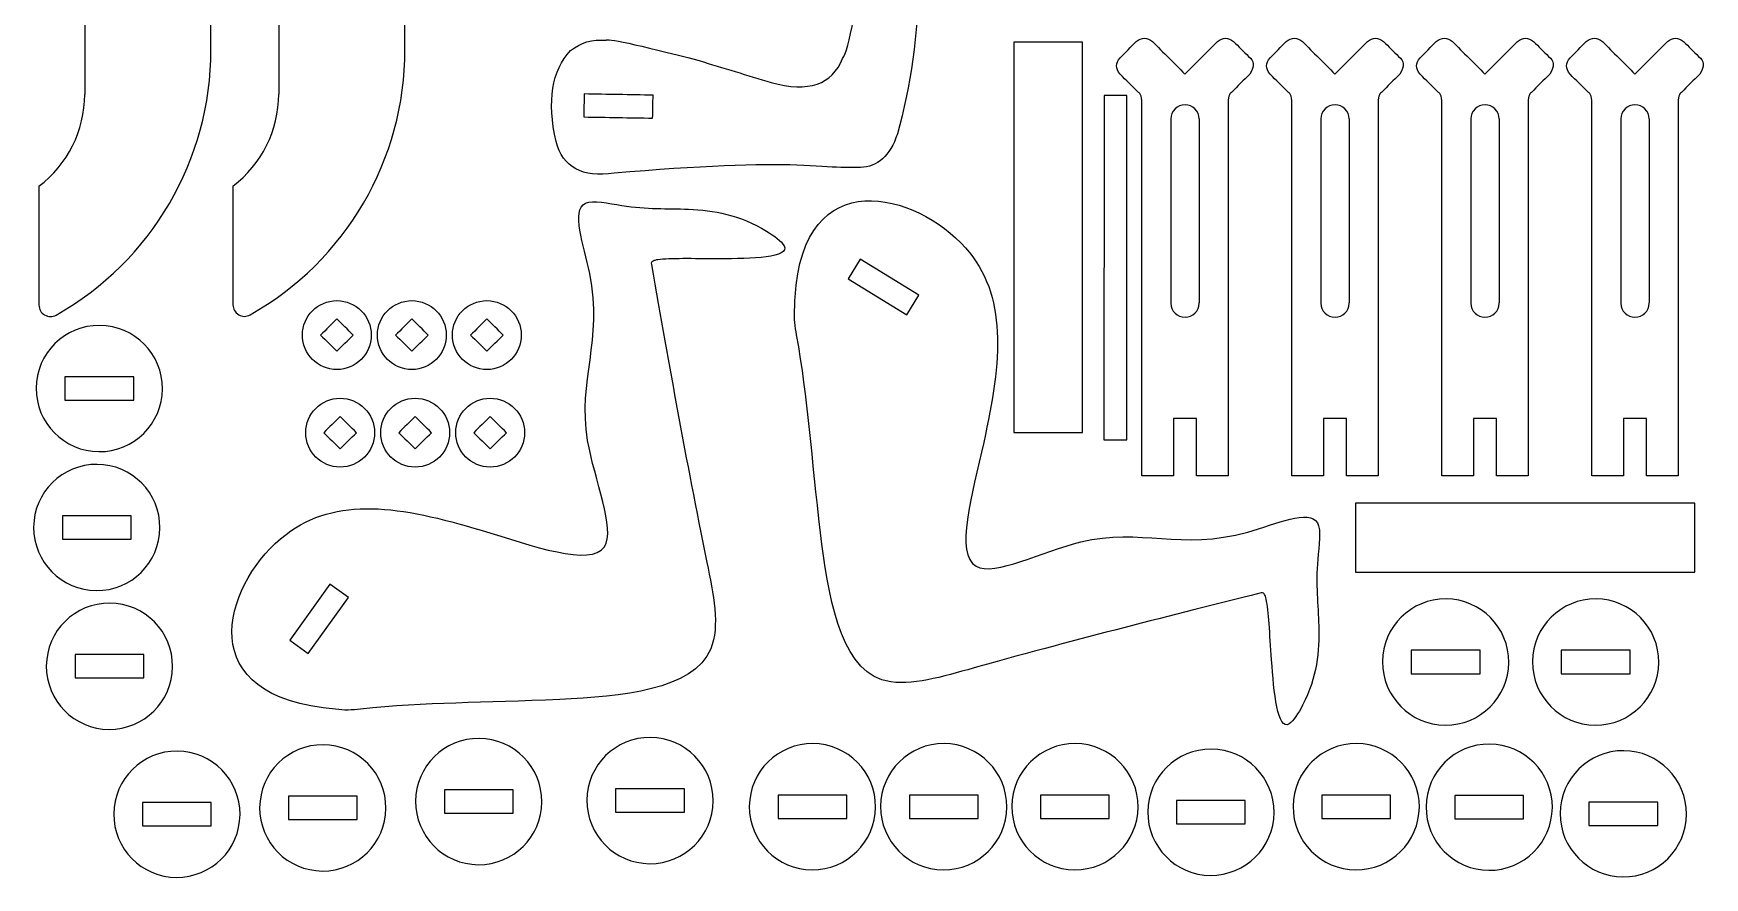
# Model space of a CAD drawing. Extents: x -114 to 347, y -110 to 199.
# Drawn here: x 120.6 to 347, y -110.1 to 4.3 of the extents above; entities that cross this region are included whole.
import ezdxf

# ---------------------------------------------------------------- set-up
doc = ezdxf.new("R2010")
doc.units = 0
doc.header["$MEASUREMENT"] = 0
doc.layers.get('0').update_dxf_attribs({"linetype": 'CONTINUOUS'})

msp = doc.modelspace()

# ---------------------------------------------------------------- linework, layer by layer
at = {"color": 1}
for points in [[(124.9193, -45.4429), (134.2305, -45.4429), (134.2305, -42.2751), (124.9193, -42.2751), (124.9193, -45.4429)], [(124.5756, -64.2719), (133.8868, -64.2719), (133.8868, -61.1041), (124.5756, -61.1041), (124.5756, -64.2719)], [(299.7381, -68.7399), (345.7381, -68.7399), (345.7381, -59.4093), (299.7381, -59.4093), (299.7381, -68.7399)], [(126.2941, -83.0763), (135.6053, -83.0763), (135.6053, -79.9085), (126.2941, -79.9085), (126.2941, -83.0763)], [(307.3066, -82.5024), (316.6178, -82.5024), (316.6178, -79.3346), (307.3066, -79.3346), (307.3066, -82.5024)], [(327.6266, -82.5024), (336.9378, -82.5024), (336.9378, -79.3346), (327.6266, -79.3346), (327.6266, -82.5024)], [(155.1928, -102.2686), (164.504, -102.2686), (164.504, -99.1008), (155.1928, -99.1008), (155.1928, -102.2686)], [(176.3191, -101.4092), (185.6303, -101.4092), (185.6303, -98.2414), (176.3191, -98.2414), (176.3191, -101.4092)], [(199.5229, -101.2743), (208.8341, -101.2743), (208.8341, -98.1065), (199.5229, -98.1065), (199.5229, -101.2743)], [(221.5265, -102.1058), (230.8377, -102.1058), (230.8377, -98.938), (221.5265, -98.938), (221.5265, -102.1058)], [(239.3091, -102.1058), (248.6203, -102.1058), (248.6203, -98.938), (239.3091, -98.938), (239.3091, -102.1058)], [(257.0891, -102.1058), (266.4003, -102.1058), (266.4003, -98.938), (257.0891, -98.938), (257.0891, -102.1058)], [(295.1891, -102.1058), (304.5003, -102.1058), (304.5003, -98.938), (295.1891, -98.938), (295.1891, -102.1058)], [(313.2069, -102.1708), (322.5181, -102.1708), (322.5181, -99.003), (313.2069, -99.003), (313.2069, -102.1708)], [(135.4266, -103.128), (144.7378, -103.128), (144.7378, -99.9602), (135.4266, -99.9602), (135.4266, -103.128)], [(275.5088, -102.8582), (284.82, -102.8582), (284.82, -99.6904), (275.5088, -99.6904), (275.5088, -102.8582)], [(331.3758, -103.0673), (340.687, -103.0673), (340.687, -99.8995), (331.3758, -99.8995), (331.3758, -103.0673)]]:
    msp.add_lwpolyline(points, close=True, dxfattribs=at)
for points in [[(127.4129, 167.0539), (127.4129, 167.0539), (127.5915, -4.0087), (127.5915, -4.0087)], [(153.6975, 167.0813), (153.6975, 167.0813), (153.876, -3.9813), (153.876, -3.9813)], [(144.6915, 2.0347), (144.6915, 2.0347), (144.6791, 13.8929), (144.6791, 13.8929)], [(170.976, 2.0622), (170.976, 2.0622), (170.9636, 13.9204), (170.9636, 13.9204)], [(123.7197, -33.9068), (136.6899, -26.5945), (144.707, -12.8547), (144.6915, 2.0347)], [(150.0042, -33.8793), (162.9743, -26.5671), (170.9916, -12.8272), (170.976, 2.0622)], [(121.384, -16.4562), (125.2969, -13.5152), (127.5966, -8.9035), (127.5915, -4.0087)], [(147.6686, -16.4287), (151.5814, -13.4877), (153.8812, -8.8761), (153.876, -3.9813)], [(121.384, -16.4562), (121.384, -16.4562), (121.4008, -32.5537), (121.4008, -32.5537)], [(147.6686, -16.4287), (147.6686, -16.4287), (147.6854, -32.5263), (147.6854, -32.5263)]]:
    msp.add_open_spline(points, degree=3, dxfattribs=at)
for points, knots in [([(220.6079, -2.4104), (217.3477, -1.416), (214.0875, -0.4216), (210.8272, 0.5729), (210.8272, 0.5729), (202.3159, 2.777), (198.1216, 3.6928), (198.2443, 3.32), (198.2443, 3.32), (196.3622, 3.4862), (194.7561, 3.0273), (193.4261, 1.9428), (193.4261, 1.9428), (190.8655, -0.7639), (190.2096, -4.8811), (191.4586, -10.409), (191.4586, -10.409), (192.3788, -13.8908), (195.0025, -15.3162), (199.3298, -14.685), (199.3298, -14.685), (210.9356, -13.7115), (219.1857, -13.3534), (224.08, -13.6106), (224.08, -13.6106), (229.1348, -13.8944), (231.9986, -13.9904), (232.6715, -13.8986), (232.6715, -13.8986), (234.9994, -13.8707), (236.6758, -12.3572), (237.7005, -9.3583), (237.7005, -9.3583), (239.4736, -2.9023), (240.4673, 4.1354), (240.6816, 11.7548), (240.6816, 11.7548), (241.2446, 20.7568), (242.2268, 28.3554), (243.6283, 34.55), (243.6283, 34.55), (244.146, 36.5714), (244.6315, 37.4274), (245.0845, 37.1176), (245.0845, 37.1176), (245.5296, 37.0751), (245.953, 37.5961), (246.3545, 38.6807), (246.3545, 38.6807), (247.0698, 40.6844), (247.7851, 42.6881), (248.5004, 44.6919), (248.5004, 44.6919), (248.7411, 46.0895), (247.9391, 46.9263), (246.0941, 47.2021), (246.0941, 47.2021), (245.3968, 45.2494), (244.6997, 43.2966), (244.0026, 41.3437), (244.0026, 41.3437), (243.0263, 41.6923), (242.0498, 42.0409), (241.0735, 42.3895), (241.0735, 42.3895), (241.7705, 44.3422), (242.4677, 46.2951), (243.1648, 48.2478), (243.1648, 48.2478), (240.84, 49.1794), (239.6272, 48.8659), (239.5266, 47.3072), (239.5266, 47.3072), (238.8629, 45.4481), (238.1992, 43.5889), (237.5354, 41.7297), (237.5354, 41.7297), (237.1866, 40.7079), (237.2029, 40.0547), (237.5845, 39.7703), (237.5845, 39.7703), (237.9657, 39.4648), (237.9843, 38.8211), (237.6399, 37.8393), (237.6399, 37.8393), (235.4757, 31.2465), (234.0666, 24.9562), (233.4126, 18.9685), (233.4126, 18.9685), (232.2404, 8.0929), (231.1857, 2.0581), (230.2485, 0.8641), (230.2485, 0.8641), (228.8723, -2.6894), (225.6588, -3.7809), (220.6079, -2.4104)], [0, 0, 0, 0, 0.04166667, 0.04166667, 0.04166667, 0.04166667, 0.08333333, 0.08333333, 0.08333333, 0.08333333, 0.125, 0.125, 0.125, 0.125, 0.16666667, 0.16666667, 0.16666667, 0.16666667, 0.20833333, 0.20833333, 0.20833333, 0.20833333, 0.25, 0.25, 0.25, 0.25, 0.29166667, 0.29166667, 0.29166667, 0.29166667, 0.33333333, 0.33333333, 0.33333333, 0.33333333, 0.375, 0.375, 0.375, 0.375, 0.41666667, 0.41666667, 0.41666667, 0.41666667, 0.45833333, 0.45833333, 0.45833333, 0.45833333, 0.5, 0.5, 0.5, 0.5, 0.54166667, 0.54166667, 0.54166667, 0.54166667, 0.58333333, 0.58333333, 0.58333333, 0.58333333, 0.625, 0.625, 0.625, 0.625, 0.66666667, 0.66666667, 0.66666667, 0.66666667, 0.70833333, 0.70833333, 0.70833333, 0.70833333, 0.75, 0.75, 0.75, 0.75, 0.79166667, 0.79166667, 0.79166667, 0.79166667, 0.83333333, 0.83333333, 0.83333333, 0.83333333, 0.875, 0.875, 0.875, 0.875, 0.91666667, 0.91666667, 0.91666667, 0.91666667, 0.95833333, 0.95833333, 0.95833333, 0.95833333, 1, 1, 1, 1]), ([(262.7886, 3.0643), (262.7886, 3.0643), (262.7791, -49.8095), (262.7791, -49.8095), (262.7791, -49.8095), (262.7791, -49.8095), (253.4484, -49.8078), (253.4484, -49.8078), (253.4484, -49.8078), (253.4484, -49.8078), (253.4579, 3.066), (253.4579, 3.066), (253.4579, 3.066), (253.4579, 3.066), (262.7886, 3.0643), (262.7886, 3.0643)], [0, 0, 0, 0, 0.25, 0.25, 0.25, 0.25, 0.5, 0.5, 0.5, 0.5, 0.75, 0.75, 0.75, 0.75, 1, 1, 1, 1]), ([(270.8153, -55.6782), (272.2408, -55.6782), (273.6663, -55.6782), (275.0919, -55.6782), (275.0919, -55.6782), (275.0919, -53.0864), (275.0919, -50.4946), (275.0919, -47.9027), (275.0919, -47.9027), (276.1286, -47.9027), (277.1653, -47.9027), (278.2021, -47.9027), (278.2021, -47.9027), (278.2021, -50.4945), (278.2021, -53.0863), (278.2021, -55.6782), (278.2021, -55.6782), (279.6276, -55.6782), (281.0531, -55.6782), (282.4787, -55.6782), (282.4787, -55.6782), (282.4787, -38.9333), (282.4787, -22.1883), (282.4787, -5.4433), (282.4787, -5.4433), (282.4846, -4.4319), (282.6364, -3.8704), (282.9342, -3.7591), (282.9342, -3.7591), (283.7708, -2.9225), (284.6074, -2.0859), (285.4441, -1.2492), (285.4441, -1.2492), (286.0789, -0.2121), (286.0194, 0.5806), (285.2655, 1.1287), (285.2655, 1.1287), (284.592, 1.8022), (283.9184, 2.4758), (283.2448, 3.1494), (283.2448, 3.1494), (282.5118, 3.7566), (281.7786, 3.7567), (281.0455, 3.1494), (281.0455, 3.1494), (279.5794, 1.6832), (278.1132, 0.217), (276.647, -1.2492), (276.647, -1.2492), (275.1809, 0.217), (273.7147, 1.6832), (272.2485, 3.1494), (272.2485, 3.1494), (271.5154, 3.7566), (270.7822, 3.7567), (270.0492, 3.1494), (270.0492, 3.1494), (269.3162, 2.4163), (268.5831, 1.6832), (267.85, 0.9501), (267.85, 0.9501), (267.2427, 0.2171), (267.2426, -0.516), (267.85, -1.2492), (267.85, -1.2492), (268.6866, -2.0858), (269.5232, -2.9224), (270.3598, -3.7591), (270.3598, -3.7591), (270.6575, -3.8137), (270.8093, -4.4318), (270.8153, -5.6133), (270.8153, -5.6133), (270.8153, -22.3016), (270.8153, -38.9899), (270.8153, -55.6782)], [0, 0, 0, 0, 0.05263158, 0.05263158, 0.05263158, 0.05263158, 0.10526316, 0.10526316, 0.10526316, 0.10526316, 0.15789474, 0.15789474, 0.15789474, 0.15789474, 0.21052632, 0.21052632, 0.21052632, 0.21052632, 0.26315789, 0.26315789, 0.26315789, 0.26315789, 0.31578947, 0.31578947, 0.31578947, 0.31578947, 0.36842105, 0.36842105, 0.36842105, 0.36842105, 0.42105263, 0.42105263, 0.42105263, 0.42105263, 0.47368421, 0.47368421, 0.47368421, 0.47368421, 0.52631579, 0.52631579, 0.52631579, 0.52631579, 0.57894737, 0.57894737, 0.57894737, 0.57894737, 0.63157895, 0.63157895, 0.63157895, 0.63157895, 0.68421053, 0.68421053, 0.68421053, 0.68421053, 0.73684211, 0.73684211, 0.73684211, 0.73684211, 0.78947368, 0.78947368, 0.78947368, 0.78947368, 0.84210526, 0.84210526, 0.84210526, 0.84210526, 0.89473684, 0.89473684, 0.89473684, 0.89473684, 0.94736842, 0.94736842, 0.94736842, 0.94736842, 1, 1, 1, 1]), ([(291.1353, -55.6782), (292.5608, -55.6782), (293.9863, -55.6782), (295.4119, -55.6782), (295.4119, -55.6782), (295.4119, -53.0864), (295.4119, -50.4946), (295.4119, -47.9027), (295.4119, -47.9027), (296.4486, -47.9027), (297.4853, -47.9027), (298.5221, -47.9027), (298.5221, -47.9027), (298.5221, -50.4945), (298.5221, -53.0863), (298.5221, -55.6782), (298.5221, -55.6782), (299.9476, -55.6782), (301.3731, -55.6782), (302.7987, -55.6782), (302.7987, -55.6782), (302.7987, -38.9333), (302.7987, -22.1883), (302.7987, -5.4433), (302.7987, -5.4433), (302.8046, -4.4319), (302.9564, -3.8704), (303.2542, -3.7591), (303.2542, -3.7591), (304.0908, -2.9225), (304.9274, -2.0859), (305.7641, -1.2492), (305.7641, -1.2492), (306.3989, -0.2121), (306.3394, 0.5806), (305.5855, 1.1287), (305.5855, 1.1287), (304.912, 1.8022), (304.2384, 2.4758), (303.5648, 3.1494), (303.5648, 3.1494), (302.8318, 3.7566), (302.0986, 3.7567), (301.3655, 3.1494), (301.3655, 3.1494), (299.8994, 1.6832), (298.4332, 0.217), (296.967, -1.2492), (296.967, -1.2492), (295.5009, 0.217), (294.0347, 1.6832), (292.5685, 3.1494), (292.5685, 3.1494), (291.8354, 3.7566), (291.1022, 3.7567), (290.3692, 3.1494), (290.3692, 3.1494), (289.6362, 2.4163), (288.9031, 1.6832), (288.17, 0.9501), (288.17, 0.9501), (287.5627, 0.2171), (287.5626, -0.516), (288.17, -1.2492), (288.17, -1.2492), (289.0066, -2.0858), (289.8432, -2.9224), (290.6798, -3.7591), (290.6798, -3.7591), (290.9775, -3.8137), (291.1293, -4.4318), (291.1353, -5.6133), (291.1353, -5.6133), (291.1353, -22.3016), (291.1353, -38.9899), (291.1353, -55.6782)], [0, 0, 0, 0, 0.05263158, 0.05263158, 0.05263158, 0.05263158, 0.10526316, 0.10526316, 0.10526316, 0.10526316, 0.15789474, 0.15789474, 0.15789474, 0.15789474, 0.21052632, 0.21052632, 0.21052632, 0.21052632, 0.26315789, 0.26315789, 0.26315789, 0.26315789, 0.31578947, 0.31578947, 0.31578947, 0.31578947, 0.36842105, 0.36842105, 0.36842105, 0.36842105, 0.42105263, 0.42105263, 0.42105263, 0.42105263, 0.47368421, 0.47368421, 0.47368421, 0.47368421, 0.52631579, 0.52631579, 0.52631579, 0.52631579, 0.57894737, 0.57894737, 0.57894737, 0.57894737, 0.63157895, 0.63157895, 0.63157895, 0.63157895, 0.68421053, 0.68421053, 0.68421053, 0.68421053, 0.73684211, 0.73684211, 0.73684211, 0.73684211, 0.78947368, 0.78947368, 0.78947368, 0.78947368, 0.84210526, 0.84210526, 0.84210526, 0.84210526, 0.89473684, 0.89473684, 0.89473684, 0.89473684, 0.94736842, 0.94736842, 0.94736842, 0.94736842, 1, 1, 1, 1]), ([(311.4553, -55.6782), (312.8808, -55.6782), (314.3063, -55.6782), (315.7319, -55.6782), (315.7319, -55.6782), (315.7319, -53.0864), (315.7319, -50.4946), (315.7319, -47.9027), (315.7319, -47.9027), (316.7686, -47.9027), (317.8053, -47.9027), (318.8421, -47.9027), (318.8421, -47.9027), (318.8421, -50.4945), (318.8421, -53.0863), (318.8421, -55.6782), (318.8421, -55.6782), (320.2676, -55.6782), (321.6931, -55.6782), (323.1187, -55.6782), (323.1187, -55.6782), (323.1187, -38.9333), (323.1187, -22.1883), (323.1187, -5.4433), (323.1187, -5.4433), (323.1246, -4.4319), (323.2764, -3.8704), (323.5742, -3.7591), (323.5742, -3.7591), (324.4108, -2.9225), (325.2474, -2.0859), (326.0841, -1.2492), (326.0841, -1.2492), (326.7189, -0.2121), (326.6594, 0.5806), (325.9055, 1.1287), (325.9055, 1.1287), (325.232, 1.8022), (324.5584, 2.4758), (323.8848, 3.1494), (323.8848, 3.1494), (323.1518, 3.7566), (322.4186, 3.7567), (321.6855, 3.1494), (321.6855, 3.1494), (320.2194, 1.6832), (318.7532, 0.217), (317.287, -1.2492), (317.287, -1.2492), (315.8209, 0.217), (314.3547, 1.6832), (312.8885, 3.1494), (312.8885, 3.1494), (312.1554, 3.7566), (311.4222, 3.7567), (310.6892, 3.1494), (310.6892, 3.1494), (309.9562, 2.4163), (309.2231, 1.6832), (308.49, 0.9501), (308.49, 0.9501), (307.8827, 0.2171), (307.8826, -0.516), (308.49, -1.2492), (308.49, -1.2492), (309.3266, -2.0858), (310.1632, -2.9224), (310.9998, -3.7591), (310.9998, -3.7591), (311.2975, -3.8137), (311.4493, -4.4318), (311.4553, -5.6133), (311.4553, -5.6133), (311.4553, -22.3016), (311.4553, -38.9899), (311.4553, -55.6782)], [0, 0, 0, 0, 0.05263158, 0.05263158, 0.05263158, 0.05263158, 0.10526316, 0.10526316, 0.10526316, 0.10526316, 0.15789474, 0.15789474, 0.15789474, 0.15789474, 0.21052632, 0.21052632, 0.21052632, 0.21052632, 0.26315789, 0.26315789, 0.26315789, 0.26315789, 0.31578947, 0.31578947, 0.31578947, 0.31578947, 0.36842105, 0.36842105, 0.36842105, 0.36842105, 0.42105263, 0.42105263, 0.42105263, 0.42105263, 0.47368421, 0.47368421, 0.47368421, 0.47368421, 0.52631579, 0.52631579, 0.52631579, 0.52631579, 0.57894737, 0.57894737, 0.57894737, 0.57894737, 0.63157895, 0.63157895, 0.63157895, 0.63157895, 0.68421053, 0.68421053, 0.68421053, 0.68421053, 0.73684211, 0.73684211, 0.73684211, 0.73684211, 0.78947368, 0.78947368, 0.78947368, 0.78947368, 0.84210526, 0.84210526, 0.84210526, 0.84210526, 0.89473684, 0.89473684, 0.89473684, 0.89473684, 0.94736842, 0.94736842, 0.94736842, 0.94736842, 1, 1, 1, 1]), ([(331.7753, -55.6782), (333.2008, -55.6782), (334.6263, -55.6782), (336.0519, -55.6782), (336.0519, -55.6782), (336.0519, -53.0864), (336.0519, -50.4946), (336.0519, -47.9027), (336.0519, -47.9027), (337.0886, -47.9027), (338.1253, -47.9027), (339.1621, -47.9027), (339.1621, -47.9027), (339.1621, -50.4945), (339.1621, -53.0863), (339.1621, -55.6782), (339.1621, -55.6782), (340.5876, -55.6782), (342.0131, -55.6782), (343.4387, -55.6782), (343.4387, -55.6782), (343.4387, -38.9333), (343.4387, -22.1883), (343.4387, -5.4433), (343.4387, -5.4433), (343.4446, -4.4319), (343.5964, -3.8704), (343.8942, -3.7591), (343.8942, -3.7591), (344.7308, -2.9225), (345.5674, -2.0859), (346.4041, -1.2492), (346.4041, -1.2492), (347.0389, -0.2121), (346.9794, 0.5806), (346.2255, 1.1287), (346.2255, 1.1287), (345.552, 1.8022), (344.8784, 2.4758), (344.2048, 3.1494), (344.2048, 3.1494), (343.4718, 3.7566), (342.7386, 3.7567), (342.0055, 3.1494), (342.0055, 3.1494), (340.5394, 1.6832), (339.0732, 0.217), (337.607, -1.2492), (337.607, -1.2492), (336.1409, 0.217), (334.6747, 1.6832), (333.2085, 3.1494), (333.2085, 3.1494), (332.4754, 3.7566), (331.7422, 3.7567), (331.0092, 3.1494), (331.0092, 3.1494), (330.2762, 2.4163), (329.5431, 1.6832), (328.81, 0.9501), (328.81, 0.9501), (328.2027, 0.2171), (328.2026, -0.516), (328.81, -1.2492), (328.81, -1.2492), (329.6466, -2.0858), (330.4832, -2.9224), (331.3198, -3.7591), (331.3198, -3.7591), (331.6175, -3.8137), (331.7693, -4.4318), (331.7753, -5.6133), (331.7753, -5.6133), (331.7753, -22.3016), (331.7753, -38.9899), (331.7753, -55.6782)], [0, 0, 0, 0, 0.05263158, 0.05263158, 0.05263158, 0.05263158, 0.10526316, 0.10526316, 0.10526316, 0.10526316, 0.15789474, 0.15789474, 0.15789474, 0.15789474, 0.21052632, 0.21052632, 0.21052632, 0.21052632, 0.26315789, 0.26315789, 0.26315789, 0.26315789, 0.31578947, 0.31578947, 0.31578947, 0.31578947, 0.36842105, 0.36842105, 0.36842105, 0.36842105, 0.42105263, 0.42105263, 0.42105263, 0.42105263, 0.47368421, 0.47368421, 0.47368421, 0.47368421, 0.52631579, 0.52631579, 0.52631579, 0.52631579, 0.57894737, 0.57894737, 0.57894737, 0.57894737, 0.63157895, 0.63157895, 0.63157895, 0.63157895, 0.68421053, 0.68421053, 0.68421053, 0.68421053, 0.73684211, 0.73684211, 0.73684211, 0.73684211, 0.78947368, 0.78947368, 0.78947368, 0.78947368, 0.84210526, 0.84210526, 0.84210526, 0.84210526, 0.89473684, 0.89473684, 0.89473684, 0.89473684, 0.94736842, 0.94736842, 0.94736842, 0.94736842, 1, 1, 1, 1]), ([(195.2612, -3.9506), (198.3709, -4.0053), (201.4808, -4.06), (204.5906, -4.1147), (204.5906, -4.1147), (204.5722, -5.1513), (204.554, -6.1878), (204.5358, -7.2244), (204.5358, -7.2244), (201.426, -7.1697), (198.3163, -7.1151), (195.2065, -7.0604), (195.2065, -7.0604), (195.2247, -6.0238), (195.2429, -4.9872), (195.2612, -3.9506)], [0, 0, 0, 0, 0.25, 0.25, 0.25, 0.25, 0.5, 0.5, 0.5, 0.5, 0.75, 0.75, 0.75, 0.75, 1, 1, 1, 1]), ([(268.7841, -4.1711), (268.7841, -4.1711), (268.7597, -50.8245), (268.7597, -50.8245), (268.7597, -50.8245), (268.7597, -50.8245), (265.6741, -50.8229), (265.6741, -50.8229), (265.6741, -50.8229), (265.6741, -50.8229), (265.6985, -4.1695), (265.6985, -4.1695), (265.6985, -4.1695), (265.6985, -4.1695), (268.7841, -4.1711), (268.7841, -4.1711)], [0, 0, 0, 0, 0.25, 0.25, 0.25, 0.25, 0.5, 0.5, 0.5, 0.5, 0.75, 0.75, 0.75, 0.75, 1, 1, 1, 1]), ([(276.653, -5.4194), (277.7098, -5.4194), (278.567, -6.2765), (278.567, -7.3334), (278.567, -7.3334), (278.567, -7.3334), (278.616, -7.3334), (278.616, -7.3334), (278.616, -7.3334), (278.616, -7.3334), (278.616, -32.2656), (278.616, -32.2656), (278.616, -32.2656), (278.616, -32.2656), (278.5666, -32.2656), (278.5666, -32.2656), (278.5666, -32.2656), (278.5666, -32.2656), (278.567, -32.2934), (278.567, -32.2934), (278.567, -32.2934), (278.567, -33.3503), (277.7098, -34.2074), (276.6529, -34.2074), (276.6529, -34.2074), (275.5961, -34.2074), (274.7389, -33.3503), (274.7389, -32.2934), (274.7389, -32.2934), (274.7389, -32.2934), (274.7393, -32.2656), (274.7393, -32.2656), (274.7393, -32.2656), (274.7393, -32.2656), (274.7389, -32.2656), (274.7389, -32.2656), (274.7389, -32.2656), (274.7389, -32.2656), (274.7389, -7.3334), (274.7389, -7.3334), (274.7389, -7.3334), (274.7389, -6.2765), (275.5961, -5.4194), (276.653, -5.4194)], [0, 0, 0, 0, 0.09090909, 0.09090909, 0.09090909, 0.09090909, 0.18181818, 0.18181818, 0.18181818, 0.18181818, 0.27272727, 0.27272727, 0.27272727, 0.27272727, 0.36363636, 0.36363636, 0.36363636, 0.36363636, 0.45454545, 0.45454545, 0.45454545, 0.45454545, 0.54545455, 0.54545455, 0.54545455, 0.54545455, 0.63636364, 0.63636364, 0.63636364, 0.63636364, 0.72727273, 0.72727273, 0.72727273, 0.72727273, 0.81818182, 0.81818182, 0.81818182, 0.81818182, 0.90909091, 0.90909091, 0.90909091, 0.90909091, 1, 1, 1, 1]), ([(296.973, -5.4194), (298.0298, -5.4194), (298.887, -6.2765), (298.887, -7.3334), (298.887, -7.3334), (298.887, -7.3334), (298.936, -7.3334), (298.936, -7.3334), (298.936, -7.3334), (298.936, -7.3334), (298.936, -32.2656), (298.936, -32.2656), (298.936, -32.2656), (298.936, -32.2656), (298.8866, -32.2656), (298.8866, -32.2656), (298.8866, -32.2656), (298.8866, -32.2656), (298.887, -32.2934), (298.887, -32.2934), (298.887, -32.2934), (298.887, -33.3503), (298.0298, -34.2074), (296.9729, -34.2074), (296.9729, -34.2074), (295.9161, -34.2074), (295.0589, -33.3503), (295.0589, -32.2934), (295.0589, -32.2934), (295.0589, -32.2934), (295.0593, -32.2656), (295.0593, -32.2656), (295.0593, -32.2656), (295.0593, -32.2656), (295.0589, -32.2656), (295.0589, -32.2656), (295.0589, -32.2656), (295.0589, -32.2656), (295.0589, -7.3334), (295.0589, -7.3334), (295.0589, -7.3334), (295.0589, -6.2765), (295.9161, -5.4194), (296.973, -5.4194)], [0, 0, 0, 0, 0.09090909, 0.09090909, 0.09090909, 0.09090909, 0.18181818, 0.18181818, 0.18181818, 0.18181818, 0.27272727, 0.27272727, 0.27272727, 0.27272727, 0.36363636, 0.36363636, 0.36363636, 0.36363636, 0.45454545, 0.45454545, 0.45454545, 0.45454545, 0.54545455, 0.54545455, 0.54545455, 0.54545455, 0.63636364, 0.63636364, 0.63636364, 0.63636364, 0.72727273, 0.72727273, 0.72727273, 0.72727273, 0.81818182, 0.81818182, 0.81818182, 0.81818182, 0.90909091, 0.90909091, 0.90909091, 0.90909091, 1, 1, 1, 1]), ([(317.293, -5.4194), (318.3498, -5.4194), (319.207, -6.2765), (319.207, -7.3334), (319.207, -7.3334), (319.207, -7.3334), (319.256, -7.3334), (319.256, -7.3334), (319.256, -7.3334), (319.256, -7.3334), (319.256, -32.2656), (319.256, -32.2656), (319.256, -32.2656), (319.256, -32.2656), (319.2066, -32.2656), (319.2066, -32.2656), (319.2066, -32.2656), (319.2066, -32.2656), (319.207, -32.2934), (319.207, -32.2934), (319.207, -32.2934), (319.207, -33.3503), (318.3498, -34.2074), (317.2929, -34.2074), (317.2929, -34.2074), (316.2361, -34.2074), (315.3789, -33.3503), (315.3789, -32.2934), (315.3789, -32.2934), (315.3789, -32.2934), (315.3793, -32.2656), (315.3793, -32.2656), (315.3793, -32.2656), (315.3793, -32.2656), (315.3789, -32.2656), (315.3789, -32.2656), (315.3789, -32.2656), (315.3789, -32.2656), (315.3789, -7.3334), (315.3789, -7.3334), (315.3789, -7.3334), (315.3789, -6.2765), (316.2361, -5.4194), (317.293, -5.4194)], [0, 0, 0, 0, 0.09090909, 0.09090909, 0.09090909, 0.09090909, 0.18181818, 0.18181818, 0.18181818, 0.18181818, 0.27272727, 0.27272727, 0.27272727, 0.27272727, 0.36363636, 0.36363636, 0.36363636, 0.36363636, 0.45454545, 0.45454545, 0.45454545, 0.45454545, 0.54545455, 0.54545455, 0.54545455, 0.54545455, 0.63636364, 0.63636364, 0.63636364, 0.63636364, 0.72727273, 0.72727273, 0.72727273, 0.72727273, 0.81818182, 0.81818182, 0.81818182, 0.81818182, 0.90909091, 0.90909091, 0.90909091, 0.90909091, 1, 1, 1, 1]), ([(337.613, -5.4194), (338.6698, -5.4194), (339.527, -6.2765), (339.527, -7.3334), (339.527, -7.3334), (339.527, -7.3334), (339.576, -7.3334), (339.576, -7.3334), (339.576, -7.3334), (339.576, -7.3334), (339.576, -32.2656), (339.576, -32.2656), (339.576, -32.2656), (339.576, -32.2656), (339.5266, -32.2656), (339.5266, -32.2656), (339.5266, -32.2656), (339.5266, -32.2656), (339.527, -32.2934), (339.527, -32.2934), (339.527, -32.2934), (339.527, -33.3503), (338.6698, -34.2074), (337.6129, -34.2074), (337.6129, -34.2074), (336.5561, -34.2074), (335.6989, -33.3503), (335.6989, -32.2934), (335.6989, -32.2934), (335.6989, -32.2934), (335.6993, -32.2656), (335.6993, -32.2656), (335.6993, -32.2656), (335.6993, -32.2656), (335.6989, -32.2656), (335.6989, -32.2656), (335.6989, -32.2656), (335.6989, -32.2656), (335.6989, -7.3334), (335.6989, -7.3334), (335.6989, -7.3334), (335.6989, -6.2765), (336.5561, -5.4194), (337.613, -5.4194)], [0, 0, 0, 0, 0.09090909, 0.09090909, 0.09090909, 0.09090909, 0.18181818, 0.18181818, 0.18181818, 0.18181818, 0.27272727, 0.27272727, 0.27272727, 0.27272727, 0.36363636, 0.36363636, 0.36363636, 0.36363636, 0.45454545, 0.45454545, 0.45454545, 0.45454545, 0.54545455, 0.54545455, 0.54545455, 0.54545455, 0.63636364, 0.63636364, 0.63636364, 0.63636364, 0.72727273, 0.72727273, 0.72727273, 0.72727273, 0.81818182, 0.81818182, 0.81818182, 0.81818182, 0.90909091, 0.90909091, 0.90909091, 0.90909091, 1, 1, 1, 1]), ([(287.6519, -72.3859), (287.9798, -74.0104), (288.1239, -77.0113), (288.3802, -80.6345), (288.3802, -80.6345), (288.6899, -85.0139), (289.1637, -90.3026), (290.7754, -89.295), (290.7754, -89.295), (291.3317, -88.9472), (292.0237, -87.849), (292.5827, -86.7739), (292.5827, -86.7739), (294.5603, -82.9699), (294.8724, -79.4553), (294.7742, -76.0189), (294.7742, -76.0189), (294.6934, -73.1929), (294.3351, -70.4198), (294.6318, -66.994), (294.6318, -66.994), (294.7939, -65.1213), (295.1518, -63.0538), (294.5894, -62.0605), (294.5894, -62.0605), (293.5033, -60.1422), (288.9844, -62.2322), (285.1421, -63.3053), (285.1421, -63.3053), (276.017, -65.8541), (270.7085, -62.6684), (262.5514, -64.652), (262.5514, -64.652), (257.2966, -65.9299), (250.8594, -69.3531), (248.3484, -67.9422), (248.3484, -67.9422), (245.4511, -66.3143), (247.7806, -58.2506), (249.3794, -51.1521), (249.3794, -51.1521), (251.8936, -39.9887), (252.6008, -31.2121), (246.9267, -24.8116), (246.9267, -24.8116), (240.2855, -17.3202), (224.9024, -13.0841), (223.8344, -31.4974), (223.8344, -31.4974), (223.8015, -32.063), (223.7834, -32.6296), (223.7678, -33.2003), (223.7678, -33.2003), (223.7524, -33.7711), (223.7394, -34.3463), (223.7855, -34.9123), (223.7855, -34.9123), (223.8316, -35.4783), (223.9367, -36.035), (224.0379, -36.5924), (224.0379, -36.5924), (225.6175, -45.2976), (226.0349, -53.1295), (227.2808, -63.3988), (227.2808, -63.3988), (228.2768, -71.6084), (229.8023, -81.3758), (235.5756, -83.3137), (235.5756, -83.3137), (238.7106, -84.3661), (243.0984, -83.1097), (247.2118, -81.9564), (247.2118, -81.9564), (261.6496, -77.9085), (272.7087, -75.1306), (286.9644, -71.5643), (286.9644, -71.5643), (287.0799, -71.5355), (287.1953, -71.5066), (287.2974, -71.5854), (287.2974, -71.5854), (287.3994, -71.664), (287.4881, -71.8504), (287.5453, -72.0017), (287.5453, -72.0017), (287.6025, -72.153), (287.6284, -72.2692), (287.6519, -72.3859)], [0, 0, 0, 0, 0.04545455, 0.04545455, 0.04545455, 0.04545455, 0.09090909, 0.09090909, 0.09090909, 0.09090909, 0.13636364, 0.13636364, 0.13636364, 0.13636364, 0.18181818, 0.18181818, 0.18181818, 0.18181818, 0.22727273, 0.22727273, 0.22727273, 0.22727273, 0.27272727, 0.27272727, 0.27272727, 0.27272727, 0.31818182, 0.31818182, 0.31818182, 0.31818182, 0.36363636, 0.36363636, 0.36363636, 0.36363636, 0.40909091, 0.40909091, 0.40909091, 0.40909091, 0.45454545, 0.45454545, 0.45454545, 0.45454545, 0.5, 0.5, 0.5, 0.5, 0.54545455, 0.54545455, 0.54545455, 0.54545455, 0.59090909, 0.59090909, 0.59090909, 0.59090909, 0.63636364, 0.63636364, 0.63636364, 0.63636364, 0.68181818, 0.68181818, 0.68181818, 0.68181818, 0.72727273, 0.72727273, 0.72727273, 0.72727273, 0.77272727, 0.77272727, 0.77272727, 0.77272727, 0.81818182, 0.81818182, 0.81818182, 0.81818182, 0.86363636, 0.86363636, 0.86363636, 0.86363636, 0.90909091, 0.90909091, 0.90909091, 0.90909091, 0.95454545, 0.95454545, 0.95454545, 0.95454545, 1, 1, 1, 1]), ([(205.2417, -26.4134), (206.8856, -26.2029), (209.8891, -26.2745), (213.5214, -26.2787), (213.5214, -26.2787), (217.9117, -26.2838), (223.2208, -26.1907), (222.3314, -24.5108), (222.3314, -24.5108), (222.0243, -23.931), (220.9786, -23.162), (219.9464, -22.5274), (219.9464, -22.5274), (216.294, -20.2819), (212.8109, -19.7186), (209.3763, -19.5701), (209.3763, -19.5701), (206.5518, -19.448), (203.7601, -19.6065), (200.3644, -19.0648), (200.3644, -19.0648), (198.5082, -18.7688), (196.4716, -18.2635), (195.4406, -18.7532), (195.4406, -18.7532), (193.4494, -19.6989), (195.2098, -24.3561), (196.0045, -28.2655), (196.0045, -28.2655), (197.8923, -37.5499), (194.334, -42.6162), (195.7275, -50.8946), (195.7275, -50.8946), (196.6251, -56.2276), (199.5778, -62.8936), (197.9905, -65.297), (197.9905, -65.297), (196.1589, -68.0701), (188.2831, -65.1682), (181.3175, -63.0644), (181.3175, -63.0644), (170.3632, -59.7559), (161.66, -58.4211), (154.869, -63.6215), (154.869, -63.6215), (146.9205, -69.7082), (141.592, -84.7479), (159.8813, -87.1339), (159.8813, -87.1339), (160.4431, -87.2072), (161.0069, -87.2659), (161.575, -87.3224), (161.575, -87.3224), (162.1433, -87.3788), (162.716, -87.433), (163.2838, -87.4275), (163.2838, -87.4275), (163.8517, -87.4222), (164.4145, -87.3572), (164.9777, -87.2963), (164.9777, -87.2963), (173.7738, -86.3452), (181.6154, -86.4906), (191.9477, -85.9845), (191.9477, -85.9845), (200.2076, -85.5799), (210.0592, -84.7588), (212.4063, -79.1395), (212.4063, -79.1395), (213.6808, -76.088), (212.7424, -71.6214), (211.8871, -67.4359), (211.8871, -67.4359), (208.8851, -52.7449), (206.9076, -41.5151), (204.373, -27.0403), (204.373, -27.0403), (204.3526, -26.923), (204.332, -26.8058), (204.4179, -26.7096), (204.4179, -26.7096), (204.5037, -26.6135), (204.6959, -26.5384), (204.8509, -26.4923), (204.8509, -26.4923), (205.006, -26.446), (205.1237, -26.4286), (205.2417, -26.4134)], [0, 0, 0, 0, 0.04545455, 0.04545455, 0.04545455, 0.04545455, 0.09090909, 0.09090909, 0.09090909, 0.09090909, 0.13636364, 0.13636364, 0.13636364, 0.13636364, 0.18181818, 0.18181818, 0.18181818, 0.18181818, 0.22727273, 0.22727273, 0.22727273, 0.22727273, 0.27272727, 0.27272727, 0.27272727, 0.27272727, 0.31818182, 0.31818182, 0.31818182, 0.31818182, 0.36363636, 0.36363636, 0.36363636, 0.36363636, 0.40909091, 0.40909091, 0.40909091, 0.40909091, 0.45454545, 0.45454545, 0.45454545, 0.45454545, 0.5, 0.5, 0.5, 0.5, 0.54545455, 0.54545455, 0.54545455, 0.54545455, 0.59090909, 0.59090909, 0.59090909, 0.59090909, 0.63636364, 0.63636364, 0.63636364, 0.63636364, 0.68181818, 0.68181818, 0.68181818, 0.68181818, 0.72727273, 0.72727273, 0.72727273, 0.72727273, 0.77272727, 0.77272727, 0.77272727, 0.77272727, 0.81818182, 0.81818182, 0.81818182, 0.81818182, 0.86363636, 0.86363636, 0.86363636, 0.86363636, 0.90909091, 0.90909091, 0.90909091, 0.90909091, 0.95454545, 0.95454545, 0.95454545, 0.95454545, 1, 1, 1, 1]), ([(231.0378, -28.9821), (231.0378, -28.9821), (232.6696, -26.3343), (232.6696, -26.3343), (232.6696, -26.3343), (232.6696, -26.3343), (240.6129, -31.2297), (240.6129, -31.2297), (240.6129, -31.2297), (240.6129, -31.2297), (238.9811, -33.8774), (238.9811, -33.8774), (238.9811, -33.8774), (238.9811, -33.8774), (231.0378, -28.9821), (231.0378, -28.9821)], [0, 0, 0, 0, 0.25, 0.25, 0.25, 0.25, 0.5, 0.5, 0.5, 0.5, 0.75, 0.75, 0.75, 0.75, 1, 1, 1, 1]), ([(121.4008, -32.5537), (121.4014, -33.1061), (121.6951, -33.6169), (122.1722, -33.8953), (122.1722, -33.8953), (122.6494, -34.1737), (123.2384, -34.1781), (123.7197, -33.9068)], [0, 0, 0, 0, 0.5, 0.5, 0.5, 0.5, 1, 1, 1, 1]), ([(147.6854, -32.5263), (147.686, -33.0787), (147.9795, -33.5894), (148.4567, -33.8678), (148.4567, -33.8678), (148.9339, -34.1462), (149.523, -34.1507), (150.0042, -33.8793)], [0, 0, 0, 0, 0.5, 0.5, 0.5, 0.5, 1, 1, 1, 1]), ([(166.4215, -36.6194), (166.4215, -34.0428), (164.3327, -31.9541), (161.7562, -31.9541), (161.7562, -31.9541), (159.1796, -31.9541), (157.0909, -34.0428), (157.0909, -36.6194), (157.0909, -36.6194), (157.0909, -39.196), (159.1795, -41.2848), (161.7561, -41.2848), (161.7561, -41.2848), (164.3326, -41.2848), (166.4214, -39.196), (166.4215, -36.6194)], [0, 0, 0, 0, 0.25, 0.25, 0.25, 0.25, 0.5, 0.5, 0.5, 0.5, 0.75, 0.75, 0.75, 0.75, 1, 1, 1, 1]), ([(176.5815, -36.6194), (176.5815, -34.0428), (174.4927, -31.9541), (171.9162, -31.9541), (171.9162, -31.9541), (169.3396, -31.9541), (167.2509, -34.0428), (167.2509, -36.6194), (167.2509, -36.6194), (167.2509, -39.196), (169.3395, -41.2848), (171.9161, -41.2848), (171.9161, -41.2848), (174.4926, -41.2848), (176.5814, -39.196), (176.5815, -36.6194)], [0, 0, 0, 0, 0.25, 0.25, 0.25, 0.25, 0.5, 0.5, 0.5, 0.5, 0.75, 0.75, 0.75, 0.75, 1, 1, 1, 1]), ([(186.7415, -36.6194), (186.7415, -34.0428), (184.6527, -31.9541), (182.0762, -31.9541), (182.0762, -31.9541), (179.4996, -31.9541), (177.4109, -34.0428), (177.4109, -36.6194), (177.4109, -36.6194), (177.4109, -39.196), (179.4995, -41.2848), (182.0761, -41.2848), (182.0761, -41.2848), (184.6526, -41.2848), (186.7414, -39.196), (186.7415, -36.6194)], [0, 0, 0, 0, 0.25, 0.25, 0.25, 0.25, 0.5, 0.5, 0.5, 0.5, 0.75, 0.75, 0.75, 0.75, 1, 1, 1, 1]), ([(129.5222, -52.412), (134.2458, -52.4411), (138.0988, -48.6354), (138.1279, -43.9118), (138.1279, -43.9118), (138.1571, -39.188), (134.3514, -35.3352), (129.6277, -35.306), (129.6277, -35.306), (124.9041, -35.2768), (121.0511, -39.0825), (121.022, -43.8062), (121.022, -43.8062), (120.9928, -48.5298), (124.7985, -52.3827), (129.5221, -52.412)], [0, 0, 0, 0, 0.25, 0.25, 0.25, 0.25, 0.5, 0.5, 0.5, 0.5, 0.75, 0.75, 0.75, 0.75, 1, 1, 1, 1]), ([(161.7562, -34.4202), (162.4893, -35.1533), (163.2223, -35.8863), (163.9554, -36.6194), (163.9554, -36.6194), (163.2224, -37.3525), (162.4893, -38.0856), (161.7562, -38.8187), (161.7562, -38.8187), (161.0231, -38.0856), (160.29, -37.3525), (159.5569, -36.6194), (159.5569, -36.6194), (160.29, -35.8864), (161.0231, -35.1533), (161.7562, -34.4202)], [0, 0, 0, 0, 0.25, 0.25, 0.25, 0.25, 0.5, 0.5, 0.5, 0.5, 0.75, 0.75, 0.75, 0.75, 1, 1, 1, 1]), ([(171.9162, -34.4202), (172.6493, -35.1533), (173.3823, -35.8863), (174.1154, -36.6194), (174.1154, -36.6194), (173.3824, -37.3525), (172.6493, -38.0856), (171.9162, -38.8187), (171.9162, -38.8187), (171.1831, -38.0856), (170.45, -37.3525), (169.7169, -36.6194), (169.7169, -36.6194), (170.45, -35.8864), (171.1831, -35.1533), (171.9162, -34.4202)], [0, 0, 0, 0, 0.25, 0.25, 0.25, 0.25, 0.5, 0.5, 0.5, 0.5, 0.75, 0.75, 0.75, 0.75, 1, 1, 1, 1]), ([(182.0762, -34.4202), (182.8093, -35.1533), (183.5423, -35.8863), (184.2754, -36.6194), (184.2754, -36.6194), (183.5424, -37.3525), (182.8093, -38.0856), (182.0762, -38.8187), (182.0762, -38.8187), (181.3431, -38.0856), (180.61, -37.3525), (179.8769, -36.6194), (179.8769, -36.6194), (180.61, -35.8864), (181.3431, -35.1533), (182.0762, -34.4202)], [0, 0, 0, 0, 0.25, 0.25, 0.25, 0.25, 0.5, 0.5, 0.5, 0.5, 0.75, 0.75, 0.75, 0.75, 1, 1, 1, 1]), ([(166.8658, -49.8452), (166.8658, -47.2686), (164.777, -45.1799), (162.2005, -45.1799), (162.2005, -45.1799), (159.6239, -45.1799), (157.5352, -47.2686), (157.5352, -49.8452), (157.5352, -49.8452), (157.5352, -52.4218), (159.6238, -54.5106), (162.2004, -54.5106), (162.2004, -54.5106), (164.7769, -54.5106), (166.8657, -52.4218), (166.8658, -49.8452)], [0, 0, 0, 0, 0.25, 0.25, 0.25, 0.25, 0.5, 0.5, 0.5, 0.5, 0.75, 0.75, 0.75, 0.75, 1, 1, 1, 1]), ([(177.0258, -49.8452), (177.0258, -47.2686), (174.937, -45.1799), (172.3605, -45.1799), (172.3605, -45.1799), (169.7839, -45.1799), (167.6952, -47.2686), (167.6952, -49.8452), (167.6952, -49.8452), (167.6952, -52.4218), (169.7838, -54.5106), (172.3604, -54.5106), (172.3604, -54.5106), (174.9369, -54.5106), (177.0257, -52.4218), (177.0258, -49.8452)], [0, 0, 0, 0, 0.25, 0.25, 0.25, 0.25, 0.5, 0.5, 0.5, 0.5, 0.75, 0.75, 0.75, 0.75, 1, 1, 1, 1]), ([(187.1858, -49.8452), (187.1858, -47.2686), (185.097, -45.1799), (182.5205, -45.1799), (182.5205, -45.1799), (179.9439, -45.1799), (177.8552, -47.2686), (177.8552, -49.8452), (177.8552, -49.8452), (177.8552, -52.4218), (179.9438, -54.5106), (182.5204, -54.5106), (182.5204, -54.5106), (185.0969, -54.5106), (187.1857, -52.4218), (187.1858, -49.8452)], [0, 0, 0, 0, 0.25, 0.25, 0.25, 0.25, 0.5, 0.5, 0.5, 0.5, 0.75, 0.75, 0.75, 0.75, 1, 1, 1, 1]), ([(162.2005, -47.646), (162.9336, -48.3791), (163.6666, -49.1121), (164.3997, -49.8452), (164.3997, -49.8452), (163.6667, -50.5783), (162.9336, -51.3114), (162.2005, -52.0445), (162.2005, -52.0445), (161.4674, -51.3114), (160.7343, -50.5783), (160.0012, -49.8452), (160.0012, -49.8452), (160.7343, -49.1122), (161.4674, -48.3791), (162.2005, -47.646)], [0, 0, 0, 0, 0.25, 0.25, 0.25, 0.25, 0.5, 0.5, 0.5, 0.5, 0.75, 0.75, 0.75, 0.75, 1, 1, 1, 1]), ([(172.3605, -47.646), (173.0936, -48.3791), (173.8266, -49.1121), (174.5597, -49.8452), (174.5597, -49.8452), (173.8267, -50.5783), (173.0936, -51.3114), (172.3605, -52.0445), (172.3605, -52.0445), (171.6274, -51.3114), (170.8943, -50.5783), (170.1612, -49.8452), (170.1612, -49.8452), (170.8943, -49.1122), (171.6274, -48.3791), (172.3605, -47.646)], [0, 0, 0, 0, 0.25, 0.25, 0.25, 0.25, 0.5, 0.5, 0.5, 0.5, 0.75, 0.75, 0.75, 0.75, 1, 1, 1, 1]), ([(182.5205, -47.646), (183.2536, -48.3791), (183.9866, -49.1121), (184.7197, -49.8452), (184.7197, -49.8452), (183.9867, -50.5783), (183.2536, -51.3114), (182.5205, -52.0445), (182.5205, -52.0445), (181.7874, -51.3114), (181.0543, -50.5783), (180.3212, -49.8452), (180.3212, -49.8452), (181.0543, -49.1122), (181.7874, -48.3791), (182.5205, -47.646)], [0, 0, 0, 0, 0.25, 0.25, 0.25, 0.25, 0.5, 0.5, 0.5, 0.5, 0.75, 0.75, 0.75, 0.75, 1, 1, 1, 1]), ([(129.1785, -71.241), (133.9021, -71.2701), (137.7551, -67.4644), (137.7842, -62.7408), (137.7842, -62.7408), (137.8134, -58.017), (134.0077, -54.1642), (129.284, -54.135), (129.284, -54.135), (124.5604, -54.1058), (120.7074, -57.9115), (120.6783, -62.6352), (120.6783, -62.6352), (120.6491, -67.3588), (124.4548, -71.2117), (129.1784, -71.241)], [0, 0, 0, 0, 0.25, 0.25, 0.25, 0.25, 0.5, 0.5, 0.5, 0.5, 0.75, 0.75, 0.75, 0.75, 1, 1, 1, 1]), ([(157.8891, -79.7685), (157.8891, -79.7685), (155.3652, -77.951), (155.3652, -77.951), (155.3652, -77.951), (155.3652, -77.951), (160.8177, -70.3794), (160.8177, -70.3794), (160.8177, -70.3794), (160.8177, -70.3794), (163.3416, -72.1969), (163.3416, -72.1969), (163.3416, -72.1969), (163.3416, -72.1969), (157.8891, -79.7685), (157.8891, -79.7685)], [0, 0, 0, 0, 0.25, 0.25, 0.25, 0.25, 0.5, 0.5, 0.5, 0.5, 0.75, 0.75, 0.75, 0.75, 1, 1, 1, 1]), ([(311.9095, -89.4715), (316.6331, -89.5006), (320.4861, -85.6949), (320.5152, -80.9713), (320.5152, -80.9713), (320.5444, -76.2475), (316.7387, -72.3947), (312.015, -72.3655), (312.015, -72.3655), (307.2914, -72.3363), (303.4384, -76.142), (303.4093, -80.8657), (303.4093, -80.8657), (303.3801, -85.5893), (307.1858, -89.4422), (311.9094, -89.4715)], [0, 0, 0, 0, 0.25, 0.25, 0.25, 0.25, 0.5, 0.5, 0.5, 0.5, 0.75, 0.75, 0.75, 0.75, 1, 1, 1, 1]), ([(332.2295, -89.4715), (336.9531, -89.5006), (340.8061, -85.6949), (340.8352, -80.9713), (340.8352, -80.9713), (340.8644, -76.2475), (337.0587, -72.3947), (332.335, -72.3655), (332.335, -72.3655), (327.6114, -72.3363), (323.7584, -76.142), (323.7293, -80.8657), (323.7293, -80.8657), (323.7001, -85.5893), (327.5058, -89.4422), (332.2294, -89.4715)], [0, 0, 0, 0, 0.25, 0.25, 0.25, 0.25, 0.5, 0.5, 0.5, 0.5, 0.75, 0.75, 0.75, 0.75, 1, 1, 1, 1]), ([(130.897, -90.0454), (135.6206, -90.0745), (139.4736, -86.2688), (139.5027, -81.5452), (139.5027, -81.5452), (139.5319, -76.8214), (135.7262, -72.9686), (131.0025, -72.9394), (131.0025, -72.9394), (126.2789, -72.9102), (122.4259, -76.7159), (122.3968, -81.4396), (122.3968, -81.4396), (122.3676, -86.1632), (126.1733, -90.0161), (130.8969, -90.0454)], [0, 0, 0, 0, 0.25, 0.25, 0.25, 0.25, 0.5, 0.5, 0.5, 0.5, 0.75, 0.75, 0.75, 0.75, 1, 1, 1, 1]), ([(159.7957, -109.2377), (164.5193, -109.2668), (168.3723, -105.4611), (168.4014, -100.7375), (168.4014, -100.7375), (168.4306, -96.0137), (164.6249, -92.1609), (159.9012, -92.1317), (159.9012, -92.1317), (155.1776, -92.1025), (151.3246, -95.9082), (151.2955, -100.6319), (151.2955, -100.6319), (151.2663, -105.3555), (155.072, -109.2084), (159.7956, -109.2377)], [0, 0, 0, 0, 0.25, 0.25, 0.25, 0.25, 0.5, 0.5, 0.5, 0.5, 0.75, 0.75, 0.75, 0.75, 1, 1, 1, 1]), ([(180.922, -108.3783), (185.6456, -108.4074), (189.4986, -104.6017), (189.5277, -99.8781), (189.5277, -99.8781), (189.5569, -95.1543), (185.7512, -91.3015), (181.0275, -91.2723), (181.0275, -91.2723), (176.3039, -91.2431), (172.4509, -95.0488), (172.4218, -99.7725), (172.4218, -99.7725), (172.3926, -104.4961), (176.1983, -108.349), (180.9219, -108.3783)], [0, 0, 0, 0, 0.25, 0.25, 0.25, 0.25, 0.5, 0.5, 0.5, 0.5, 0.75, 0.75, 0.75, 0.75, 1, 1, 1, 1]), ([(204.1258, -108.2434), (208.8494, -108.2725), (212.7024, -104.4668), (212.7315, -99.7432), (212.7315, -99.7432), (212.7607, -95.0194), (208.955, -91.1666), (204.2313, -91.1374), (204.2313, -91.1374), (199.5077, -91.1082), (195.6547, -94.9139), (195.6256, -99.6376), (195.6256, -99.6376), (195.5964, -104.3612), (199.4021, -108.2141), (204.1257, -108.2434)], [0, 0, 0, 0, 0.25, 0.25, 0.25, 0.25, 0.5, 0.5, 0.5, 0.5, 0.75, 0.75, 0.75, 0.75, 1, 1, 1, 1]), ([(226.1294, -109.0749), (230.853, -109.104), (234.706, -105.2983), (234.7351, -100.5747), (234.7351, -100.5747), (234.7643, -95.8509), (230.9586, -91.9981), (226.2349, -91.9689), (226.2349, -91.9689), (221.5113, -91.9397), (217.6583, -95.7454), (217.6292, -100.4691), (217.6292, -100.4691), (217.6, -105.1927), (221.4057, -109.0456), (226.1293, -109.0749)], [0, 0, 0, 0, 0.25, 0.25, 0.25, 0.25, 0.5, 0.5, 0.5, 0.5, 0.75, 0.75, 0.75, 0.75, 1, 1, 1, 1]), ([(243.912, -109.0749), (248.6356, -109.104), (252.4886, -105.2983), (252.5177, -100.5747), (252.5177, -100.5747), (252.5469, -95.8509), (248.7412, -91.9981), (244.0175, -91.9689), (244.0175, -91.9689), (239.2939, -91.9397), (235.4409, -95.7454), (235.4118, -100.4691), (235.4118, -100.4691), (235.3826, -105.1927), (239.1883, -109.0456), (243.9119, -109.0749)], [0, 0, 0, 0, 0.25, 0.25, 0.25, 0.25, 0.5, 0.5, 0.5, 0.5, 0.75, 0.75, 0.75, 0.75, 1, 1, 1, 1]), ([(261.692, -109.0749), (266.4156, -109.104), (270.2686, -105.2983), (270.2977, -100.5747), (270.2977, -100.5747), (270.3269, -95.8509), (266.5212, -91.9981), (261.7975, -91.9689), (261.7975, -91.9689), (257.0739, -91.9397), (253.2209, -95.7454), (253.1918, -100.4691), (253.1918, -100.4691), (253.1626, -105.1927), (256.9683, -109.0456), (261.6919, -109.0749)], [0, 0, 0, 0, 0.25, 0.25, 0.25, 0.25, 0.5, 0.5, 0.5, 0.5, 0.75, 0.75, 0.75, 0.75, 1, 1, 1, 1]), ([(280.1117, -109.8273), (284.8353, -109.8564), (288.6883, -106.0507), (288.7174, -101.3271), (288.7174, -101.3271), (288.7466, -96.6033), (284.9409, -92.7505), (280.2172, -92.7213), (280.2172, -92.7213), (275.4936, -92.6921), (271.6406, -96.4978), (271.6115, -101.2215), (271.6115, -101.2215), (271.5823, -105.9451), (275.388, -109.798), (280.1116, -109.8273)], [0, 0, 0, 0, 0.25, 0.25, 0.25, 0.25, 0.5, 0.5, 0.5, 0.5, 0.75, 0.75, 0.75, 0.75, 1, 1, 1, 1]), ([(299.792, -109.0749), (304.5156, -109.104), (308.3686, -105.2983), (308.3977, -100.5747), (308.3977, -100.5747), (308.4269, -95.8509), (304.6212, -91.9981), (299.8975, -91.9689), (299.8975, -91.9689), (295.1739, -91.9397), (291.3209, -95.7454), (291.2918, -100.4691), (291.2918, -100.4691), (291.2626, -105.1927), (295.0683, -109.0456), (299.7919, -109.0749)], [0, 0, 0, 0, 0.25, 0.25, 0.25, 0.25, 0.5, 0.5, 0.5, 0.5, 0.75, 0.75, 0.75, 0.75, 1, 1, 1, 1]), ([(317.8098, -109.1399), (322.5334, -109.169), (326.3864, -105.3633), (326.4155, -100.6397), (326.4155, -100.6397), (326.4447, -95.9159), (322.639, -92.0631), (317.9153, -92.0339), (317.9153, -92.0339), (313.1917, -92.0047), (309.3387, -95.8104), (309.3096, -100.5341), (309.3096, -100.5341), (309.2804, -105.2577), (313.0861, -109.1106), (317.8097, -109.1399)], [0, 0, 0, 0, 0.25, 0.25, 0.25, 0.25, 0.5, 0.5, 0.5, 0.5, 0.75, 0.75, 0.75, 0.75, 1, 1, 1, 1]), ([(140.0295, -110.0971), (144.7531, -110.1262), (148.6061, -106.3205), (148.6352, -101.5969), (148.6352, -101.5969), (148.6644, -96.8731), (144.8587, -93.0203), (140.135, -92.9911), (140.135, -92.9911), (135.4114, -92.9619), (131.5584, -96.7676), (131.5293, -101.4913), (131.5293, -101.4913), (131.5001, -106.2149), (135.3058, -110.0678), (140.0294, -110.0971)], [0, 0, 0, 0, 0.25, 0.25, 0.25, 0.25, 0.5, 0.5, 0.5, 0.5, 0.75, 0.75, 0.75, 0.75, 1, 1, 1, 1]), ([(335.9787, -110.0364), (340.7023, -110.0655), (344.5553, -106.2598), (344.5844, -101.5362), (344.5844, -101.5362), (344.6136, -96.8124), (340.8079, -92.9596), (336.0842, -92.9304), (336.0842, -92.9304), (331.3606, -92.9012), (327.5076, -96.7069), (327.4785, -101.4306), (327.4785, -101.4306), (327.4493, -106.1542), (331.255, -110.0071), (335.9786, -110.0364)], [0, 0, 0, 0, 0.25, 0.25, 0.25, 0.25, 0.5, 0.5, 0.5, 0.5, 0.75, 0.75, 0.75, 0.75, 1, 1, 1, 1])]:
    msp.add_open_spline(points, degree=3, knots=knots, dxfattribs=at)

doc.saveas('drawing.dxf')
